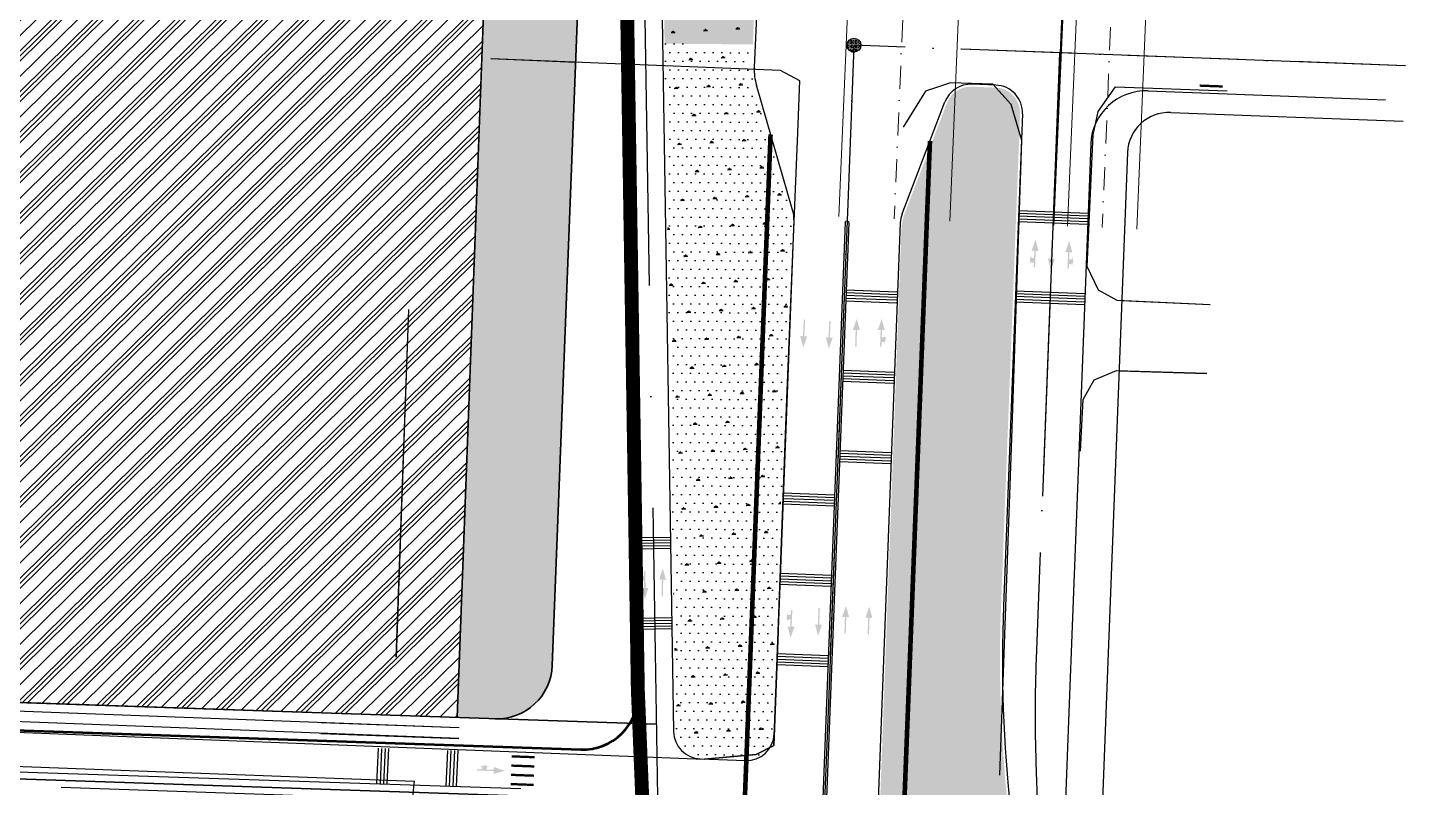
# Model space of a CAD drawing. Extents: x 577299 to 581055, y 2342699 to 2346415.
# Drawn here: x 580648.8 to 580946.8, y 2343692.2 to 2343856.6 of the extents above; entities that cross this region are included whole.
import ezdxf

# ---------------------------------------------------------------- set-up
doc = ezdxf.new("R2010")
doc.units = 0
doc.header["$LTSCALE"] = 10
doc.header["$MEASUREMENT"] = 0
for name, pattern in [('ACAD_ISO10W100', [18, 12, -3, 0, -3]), ('CENTER', [2, 1.25, -0.25, 0.25, -0.25]), ('DASHDOT', [1, 0.5, -0.25, 0, -0.25]), ('DUONGDUT', [0.1875, 0.125, -0.0625]), ('HIDDEN', [0.375, 0.25, -0.125])]:
    doc.linetypes.add(name, pattern=pattern)
for name, color, linetype in [('BoCo', 103, 'Continuous'), ('cayxanh', 74, 'Continuous'), ('dientich', 11, 'Continuous'), ('HTCN', 192, 'Continuous'), ('HTRanhTN', 147, 'Continuous'), ('Long dg', 30, 'Continuous'), ('Lopduong', 7, 'Continuous'), ('Tim dg', 6, 'CENTER'), ('Vhe', 5, 'Continuous')]:
    doc.layers.add(name, color=color, linetype=linetype)
for name, color, linetype, lineweight in [('HTCayXanh', 82, 'Continuous', 20), ('HTTim-duong', 190, 'DASHDOT', 9), ('r-g-t-ke', 7, 'Continuous', 20), ('VACHSON', 7, 'Continuous', 15), ('whe', 142, 'Continuous', 35), ('wlong-duong', 40, 'Continuous', 53)]:
    doc.layers.add(name, color=color, linetype=linetype, lineweight=lineweight)
doc.linetypes.add('BOCAP_XAY', pattern='A,0.75,[147,LTTLL.SHX,S=0.1,R=0,X=0,Y=0],0.75', length=1.5)
pattern_1 = [(3.214698798336389, (577864.8251406096, 2342974.837960683), (3.154539778366761, 6.248910202597416), [0.8749999999999994, -6.124999999999996]), (93.21469879833634, (577865.2619521646, 2342974.862494654), (-3.834445096827701, 5.856366683604962), [0.4374999999999998, -11.686855642]), (93.21469879833634, (577865.3711550531, 2342974.868628146), (-3.834445096827701, 5.856366683604962), [0.3499999999999999, -11.774355642]), (93.21469879833634, (577865.1527492758, 2342974.856361161), (-3.834445096827701, 5.856366683604962), [0.3499999999999999, -11.774355642]), (63.21469879833626, (577865.4803579417, 2342974.874761638), (-3.834445092233739, 5.85636668661285), [0.2799999999999998, -6.719999999999996]), (123.2146987983363, (577865.043546387, 2342974.850227668), (-6.988984870600502, -0.3925435159845643), [0.2799999999999997, -6.71999999999999])]

# ---------------------------------------------------------------- blocks, each defined once
blk = doc.blocks.new('A$C637608E5')
at = {"layer": 'VACHSON'}
blk.add_hatch(color=256, dxfattribs=at).paths.add_polyline_path([(5.999999791150913, 1.199999751988798), (2.399999791174196, 1.19999975245446), (2.39999979105778, 1.799999751616269), (-2.089072950184345e-07, 1.049999751616269), (2.399999791115988, 0.2999997516162694), (2.39999979105778, 0.8999997521750629), (3.999999791092705, 0.8999997526407242), (3.891079665045254, 0.2999997520819306), (3.280029001820367, 0.2999997520819306), (4.334489066503011, -2.48197466135025e-07), (5.49999979196582, 0.2999997520819306), (4.888949129206594, 0.2999997520819306), (4.997869255312253, 0.8999997517094016), (5.999999791150913, 0.8999997521750629)])

msp = doc.modelspace()

# ---------------------------------------------------------------- hatches: boundary and pattern name
at = {"layer": 'cayxanh'}
h = msp.add_hatch(dxfattribs=at)
h.set_pattern_fill('STARS', color=256, scale=9.999999999999998, angle=-0.4177585534135331, style=0)
h.set_pattern_definition([(318.2146699746629, (581381.0807274815, 2344376.620268733), (1.442671834006157, 1.614372318177822), [1.25, -1.25]), (18.21466997466294, (581381.0807274815, 2344376.620268733), (-0.6767515217052895, 2.05657661666253), [1.25, -1.25]), (78.21466997466297, (581382.268092548, 2344377.01099141), (-2.119423355711445, 0.4422042984847079), [1.25, -1.25])])
h.paths.add_polyline_path([(580786.2919846145, 2344083.189405901), (580756.5927850821, 2344094.66706402), (580752.9302830186, 2344005.839730601), (580741.7719361233, 2343707.379357867), (580749.9220298354, 2343707.0998581, 0.4129238410397965), (580762.3243383712, 2343718.628691277), (580770.0823795085, 2343919.067222832), (580776.1779293397, 2343997.184185856)])
at = {"layer": 'HTCayXanh', "extrusion": (-8.808610510276462e-05, -0.0001148996954278032, 0.9999999895194491)}
h = msp.add_hatch(dxfattribs=at)
h.set_pattern_fill('SWAMP', color=256, scale=6.99999999999999, angle=44.58224144541879, style=0)
h.set_pattern_definition([(3.214698798336389, (577864.8251406096, 2342974.837960683), (3.154539778366761, 6.248910202597416), [0.8749999999999994, -6.124999999999996]), (93.21469879833634, (577865.2619521646, 2342974.862494654), (-3.834445096827701, 5.856366683604962), [0.4374999999999998, -11.686855642]), (93.21469879833634, (577865.3711550531, 2342974.868628146), (-3.834445096827701, 5.856366683604962), [0.3499999999999999, -11.774355642]), (93.21469879833634, (577865.1527492758, 2342974.856361161), (-3.834445096827701, 5.856366683604962), [0.3499999999999999, -11.774355642]), (63.21469879833626, (577865.4803579417, 2342974.874761638), (-3.834445092233739, 5.85636668661285), [0.2799999999999998, -6.719999999999996]), (123.2146987983363, (577865.043546387, 2342974.850227669), (-6.988984870600502, -0.3925435159845643), [0.2799999999999997, -6.71999999999999])])
h.paths.add_polyline_path([(580805.7186211231, 2343853.003935916), (580805.9812201064, 2343859.213011268, -0.05516684749759558), (580806.3989389963, 2343861.931073685), (580810.2554633471, 2343961.569108925), (580813.36089863, 2344042.330873702), (580798.6061014323, 2344042.455869977), (580787.4107057338, 2343931.630283868, 0.02925102588444282), (580785.9339115566, 2343896.648671089), (580786.6424940566, 2343853.165540634)])
h.paths.add_polyline_path([(580816.3979865818, 2343889.004176135, 0.07947466847242697), (580817.109219383, 2343892.56676334), (580822.8648232301, 2344042.250360553), (580813.36089863, 2344042.330873702), (580810.2554633471, 2343961.569108925), (580806.3989389963, 2343861.931073685, -0.0232424941338538), (580806.7523656208, 2343863.037493805)])
h.paths.add_polyline_path([(580813.687732541, 2343901.994035152), (580813.6316461458, 2343900.49508408), (580816.1250589164, 2343900.401787817, -0.4142135623756608), (580816.3842318272, 2343900.642265264, -1), (580816.3655363624, 2343900.142614907, -0.4142135623705307), (580816.1250589164, 2343900.401787817), (580813.6316461458, 2343900.49508408), (580813.5755597521, 2343898.996133009), (580808.7789163236, 2343899.175609471), (580808.8910891116, 2343902.173511613)], flags=16)
h.paths.add_polyline_path([(580811.3563334662, 2343901.86649722), (580811.3465989511, 2343901.606334956), (580811.9525970956, 2343901.177399956), (580812.1205369292, 2343901.414664874), (580812.1084714073, 2343900.986291185), (580811.7084731667, 2343900.832502364), (580811.8659367017, 2343901.054966398), (580811.339900108, 2343901.427303357), (580811.328987987, 2343901.135668714), (580811.2990436452, 2343900.335383644), (580811.580466164, 2343900.324853631), (580811.2152105588, 2343900.100715421), (580810.8677260182, 2343900.351522297), (580811.1491485378, 2343900.340992283), (580811.1790928796, 2343901.141277352), (580811.2064383593, 2343901.872105859)], flags=16)
h.paths.add_polyline_path([(580813.792249761, 2343897.136730516), (580813.7305547274, 2343895.487884338), (580816.2239674975, 2343895.394588076, -0.4142135623730627), (580816.4831404083, 2343895.635065522, -1), (580816.4644449437, 2343895.135415165, -0.4142135623731293), (580816.2239674975, 2343895.394588076), (580813.7305547274, 2343895.487884338), (580813.6688596939, 2343893.839038159), (580810.3711673361, 2343893.962428226), (580810.4945574035, 2343897.260120584)], flags=16)
h.paths.add_polyline_path([(580812.7171890412, 2343896.043905889), (580813.0954344538, 2343895.448701465), (580812.9406129126, 2343895.454494437), (580812.9022570534, 2343894.429405254), (580811.1411572979, 2343894.495300491), (580811.1983292322, 2343896.023263447), (580811.7402058872, 2343896.002987998), (580811.7058303498, 2343895.084275915, 0.4142135623730951), (580811.8020213288, 2343894.980606752), (580812.3375653957, 2343894.960568248, 0.4142135623730951), (580812.44123456, 2343895.056759226), (580812.4567940219, 2343895.472597534), (580812.2955210581, 2343895.478631901)], flags=0)
h.paths.add_polyline_path([(580802.6463122873, 2343895.427270344), (580816.8101290287, 2343894.882646086), (580816.6055623977, 2343889.562566696), (580802.4417456556, 2343890.107190954)], flags=9)
h.paths.add_polyline_path([(580793.8969038103, 2343870.823183202), (580807.1840931121, 2343865.887504858), (580805.330200118, 2343860.896696009), (580792.0430108157, 2343865.832374352)], flags=24)
h.paths.add_polyline_path([(580811.7247389143, 2343899.961861529), (580810.8326619403, 2343899.995240457), (580810.8210544284, 2343899.685020979), (580811.7131314036, 2343899.651642051)], flags=24)
h.paths.add_polyline_path([(580813.5706784041, 2343900.527749728), (580811.7527827194, 2343900.595770103), (580811.7415577886, 2343900.295775393), (580813.5594534737, 2343900.227755019)], flags=8)
h.paths.add_polyline_path([(580811.407422195, 2343898.867152934), (580810.6136393286, 2343898.896853983), (580810.5995603434, 2343898.5205825), (580811.3933432093, 2343898.490881451)], flags=24)
h.paths.add_polyline_path([(580809.4619535413, 2343897.121017304), (580809.3520563457, 2343894.183932086), (580810.0182613665, 2343894.159004629), (580810.1281585621, 2343897.096089848)], flags=24)
h.paths.add_polyline_path([(580813.9631079573, 2343895.001295164), (580813.9341297303, 2343894.226830294), (580814.4239370441, 2343894.208503127), (580814.4529152699, 2343894.982967997)], flags=24)
h = msp.add_hatch(dxfattribs=at)
h.set_pattern_fill('SWAMP', color=256, scale=6.99999999999999, angle=44.58224144541879, style=0)
h.set_pattern_definition(pattern_1)
h.paths.add_polyline_path([(580814.1175542194, 2343813.852255307, 0.08045480409830523), (580813.6720179701, 2343817.502283009), (580805.990508741, 2343844.013110806, -0.0206702325017451), (580805.744250783, 2343845.016400959), (580800.5710651693, 2343711.360807557), (580800.0829108334, 2343698.697214526), (580804.1118591907, 2343698.546462983, 0.4137153844419967), (580809.8133054327, 2343703.827617126)])
h.paths.add_polyline_path([(580805.744250783, 2343845.016400959, -0.060479858209795), (580805.5078402204, 2343848.020083774), (580805.7186211231, 2343853.003935916), (580786.6424940566, 2343853.165540634), (580789.068052751, 2343704.317826821, 0.3985730434970253), (580794.3616725323, 2343698.911286642), (580800.0829108334, 2343698.697214526), (580800.5710651693, 2343711.360807557)])
h = msp.add_hatch(dxfattribs=at)
h.set_pattern_fill('SWAMP', color=256, scale=6.99999999999999, angle=44.58224144541879, style=0)
h.set_pattern_definition(pattern_1)
edge = h.paths.add_edge_path()
edge.add_line((580862.7501752004, 2343623.94905544), (580840.4524181022, 2343629.629088209))
edge.add_line((580840.4524181017, 2343629.629088209), (580838.6053940143, 2343579.485829979))
edge.add_line((580838.6053940139, 2343579.485829979), (580828.9389963585, 2343577.580372285))
edge.add_line((580828.9389963592, 2343577.580372285), (580831.9950715248, 2343655.943098996))
edge.add_line((580831.9950715248, 2343655.943098996), (580836.3399024209, 2343772.061972369))
edge.add_line((580836.339902421, 2343772.06197237), (580837.848436581, 2343812.851706673))
edge.add_arc((580849.4198176695, 2343812.423760182), 11.57929179625674, 158.5624341704153, 177.8819850595276, ccw=False)
edge.add_line((580838.6416231361, 2343816.655842542), (580847.7028027154, 2343840.340323606))
edge.add_arc((580852.8269625916, 2343838.379928834), 5.486361462081247, 87.69826997652638, 159.0642105185757, ccw=False)
edge.add_line((580853.0473056363, 2343843.861863806), (580858.2242121509, 2343843.666009177))
edge.add_arc((580858.0161967119, 2343838.167663372), 5.502279255799278, -2.192786047492973, 87.83339829741368, ccw=False)
edge.add_line((580863.5144468781, 2343837.957135194), (580862.4799512677, 2343811.229665454))
edge.add_line((580862.4799512685, 2343811.229665454), (580860.0499210748, 2343748.446838891))
edge.add_line((580860.0499210742, 2343748.446838891), (580859.3939639381, 2343731.499377414))
edge.add_arc((581159.6691265854, 2343719.877127323), 300.4999999999995, 177.7834542172988, 181.6958762051745)
edge.add_line((580859.3007477722, 2343710.984039605), (580859.6472037655, 2343702.933224957))
edge.add_line((580859.6472037653, 2343702.933224957), (580860.3033308762, 2343693.79321735))
edge.add_line((580860.3033308764, 2343693.79321735), (580862.2434734607, 2343674.972772411))
edge.add_line((580862.2434734604, 2343674.972772412), (580862.8543872051, 2343667.02637509))
edge.add_line((580862.8543872051, 2343667.02637509), (580863.2416633491, 2343659.387224039))
edge.add_line((580863.2416633486, 2343659.387224039), (580863.4561759331, 2343647.572714289))
edge.add_line((580863.456175934, 2343647.572714288), (580863.2781868593, 2343637.709303295))
edge.add_line((580863.2781868589, 2343637.709303295), (580862.9126560581, 2343628.164098507))
edge.add_line((580862.9126560586, 2343628.164098507), (580862.7501751999, 2343623.949055439))
at = {"layer": 'HTCN'}
h = msp.add_hatch(dxfattribs=at)
h.set_pattern_fill('PLASTI', color=256, scale=24.99999999999999, angle=44.58224144658647, style=0)
h.set_pattern_definition([(44.58224144658647, (-17089.49387132749, 4285.578996322351), (-4.387077063733642, 4.451522754840438), []), (44.58224144658647, (-17090.0422559604, 4286.135436666897), (-4.387077063733642, 4.451522754840438), []), (44.58224144658647, (-17090.59064059355, 4286.691877011443), (-4.387077063733642, 4.451522754840438), []), (44.58224144658647, (-17092.2357944923, 4288.361198044266), (-4.387077063733642, 4.451522754840438), [])])
h.paths.add_polyline_path([(580752.9302955312, 2344005.840069109), (580752.3807150752, 2343990.971856678), (580741.7719361235, 2343707.379357867), (580622.3176616819, 2343711.490079745), (580632.5856830087, 2344010.053757203)])
at = {"layer": 'Long dg', "linetype": 'Continuous', "extrusion": (-8.808610510276462e-05, -0.0001148996954278032, 0.9999999895194491)}
h = msp.add_hatch(dxfattribs=at)
h.set_pattern_fill('DOTS', color=96, scale=4.999999999999994, angle=-0.1723249083789161, style=0)
h.set_pattern_definition([(359.8276750916211, (580785.1078409962, 2343686.499950546), (0.1571891784473531, 0.3120286440041141), [0, -0.3124999999999989])])
h.paths.add_polyline_path([(580829.0612978835, 2343852.762798903), (580827.5623468123, 2343852.818885296), (580827.5043322411, 2343851.320007613, 0.007553809599411593), (580827.5496399149, 2343851.318939119, 0.4057658237511372)])
h.paths.add_polyline_path([(580829.0612978835, 2343852.762798903, 0.4138368399998346), (580827.6203613835, 2343854.31776298), (580827.5623468123, 2343852.818885296)])
h.paths.add_polyline_path([(580827.5623468123, 2343852.818885296), (580827.6203613835, 2343854.31776298, 0.007553809599384355), (580827.5750537086, 2343854.318831474, 0.4142135623730951), (580826.0624006349, 2343852.831592194)])
h.paths.add_polyline_path([(580827.5043322411, 2343851.320007613), (580827.5623468123, 2343852.818885296), (580826.0624006349, 2343852.831592194, 0.4053913277466716)])
at = {"layer": 'Tim dg', "linetype": 'Continuous', "extrusion": (-8.808610510276462e-05, -0.0001148996954278032, 0.9999999895194491)}
h = msp.add_hatch(dxfattribs=at)
h.set_pattern_fill('DOTS', color=96, scale=29.99999999999996, angle=-0.1723249083789161, style=0)
h.set_pattern_definition([(359.8276750916211, (580822.0549786298, 2343710.529265372), (0.9431350706841188, 1.872171864024685), [0, -1.874999999999995])])
h.paths.add_polyline_path([(580805.7186211236, 2343853.003935916), (580805.9812201064, 2343859.213011269, -0.05516684749759558), (580806.398938996, 2343861.931073685), (580810.2554633471, 2343961.569108925), (580813.3608986298, 2344042.330873702), (580798.6061014323, 2344042.455869978), (580787.4107057336, 2343931.630283868, 0.02925102588444282), (580785.9339115564, 2343896.648671089), (580786.6424940568, 2343853.165540635)])
h.paths.add_polyline_path([(580816.397986582, 2343889.004176135, 0.07947466847242697), (580817.1092193827, 2343892.56676334), (580822.8648232298, 2344042.250360554), (580813.3608986298, 2344042.330873702), (580810.2554633471, 2343961.569108925), (580806.398938996, 2343861.931073685, -0.0232424941338538), (580806.7523656213, 2343863.037493805)])
h.paths.add_polyline_path([(580813.6877325408, 2343901.994035152), (580813.6316461461, 2343900.495084081), (580816.1250589164, 2343900.401787818, -0.4142135623756608), (580816.3842318268, 2343900.642265264, -1), (580816.3655363624, 2343900.142614908, -0.4142135623705307), (580816.1250589164, 2343900.401787818), (580813.6316461461, 2343900.495084081), (580813.5755597518, 2343898.996133009), (580808.7789163233, 2343899.175609472), (580808.8910891116, 2343902.173511614)], flags=16)
h.paths.add_polyline_path([(580811.3563334662, 2343901.86649722), (580811.3465989507, 2343901.606334956), (580811.9525970954, 2343901.177399957), (580812.1205369288, 2343901.414664874), (580812.1084714069, 2343900.986291185), (580811.7084731665, 2343900.832502365), (580811.8659367017, 2343901.054966399), (580811.3399001083, 2343901.427303357), (580811.3289879868, 2343901.135668714), (580811.2990436452, 2343900.335383644), (580811.5804661643, 2343900.324853631), (580811.2152105584, 2343900.100715422), (580810.867726018, 2343900.351522297), (580811.1491485378, 2343900.340992284), (580811.1790928799, 2343901.141277353), (580811.2064383593, 2343901.87210586)], flags=16)
h.paths.add_polyline_path([(580813.792249761, 2343897.136730516), (580813.7305547274, 2343895.487884338), (580816.2239674972, 2343895.394588076, -0.4142135623730627), (580816.4831404085, 2343895.635065522, -1), (580816.4644449435, 2343895.135415165, -0.4142135623731293), (580816.2239674972, 2343895.394588076), (580813.7305547274, 2343895.487884338), (580813.6688596942, 2343893.839038159), (580810.3711673364, 2343893.962428227), (580810.4945574035, 2343897.260120585)], flags=16)
h.paths.add_polyline_path([(580812.7171890414, 2343896.04390589), (580813.0954344538, 2343895.448701465), (580812.9406129126, 2343895.454494438), (580812.9022570532, 2343894.429405254), (580811.1411572972, 2343894.495300491), (580811.1983292324, 2343896.023263448), (580811.7402058868, 2343896.002987998), (580811.7058303498, 2343895.084275916, 0.4142135623730951), (580811.8020213284, 2343894.980606752), (580812.337565396, 2343894.960568248, 0.4142135623730951), (580812.44123456, 2343895.056759227), (580812.4567940217, 2343895.472597535), (580812.2955210581, 2343895.478631901)], flags=0)
h.paths.add_polyline_path([(580802.6463122873, 2343895.427270345), (580816.8101290287, 2343894.882646087), (580816.6055623973, 2343889.562566697), (580802.4417456556, 2343890.107190955)], flags=9)
h.paths.add_polyline_path([(580793.8969038099, 2343870.823183203), (580807.1840931121, 2343865.887504859), (580805.3302001175, 2343860.896696009), (580792.043010816, 2343865.832374352)], flags=24)
h.paths.add_polyline_path([(580811.7247389143, 2343899.961861529), (580810.8326619403, 2343899.995240458), (580810.8210544286, 2343899.685020979), (580811.7131314031, 2343899.651642051)], flags=24)
h.paths.add_polyline_path([(580813.5706784041, 2343900.527749728), (580811.7527827192, 2343900.595770103), (580811.7415577881, 2343900.295775394), (580813.5594534734, 2343900.227755019)], flags=8)
h.paths.add_polyline_path([(580811.407422195, 2343898.867152935), (580810.6136393286, 2343898.896853983), (580810.5995603437, 2343898.5205825), (580811.3933432093, 2343898.490881451)], flags=24)
h.paths.add_polyline_path([(580809.4619535413, 2343897.121017305), (580809.3520563452, 2343894.183932086), (580810.018261366, 2343894.159004629), (580810.1281585619, 2343897.096089848)], flags=24)
h.paths.add_polyline_path([(580813.963107957, 2343895.001295165), (580813.9341297306, 2343894.226830295), (580814.4239370439, 2343894.208503128), (580814.4529152694, 2343894.982967998)], flags=24)
h = msp.add_hatch(dxfattribs=at)
h.set_pattern_fill('DOTS', color=96, scale=29.99999999999996, angle=-0.1723249083789161, style=0)
h.set_pattern_definition([(359.8276750916211, (580822.05497863, 2343710.529265373), (0.9431350706841188, 1.872171864024685), [0, -1.874999999999995])])
h.paths.add_polyline_path([(580814.1175542199, 2343813.852255307, 0.08045480409830523), (580813.6720179701, 2343817.502283009), (580805.9905087408, 2343844.013110806, -0.0206702325017451), (580805.7442507832, 2343845.01640096), (580800.5710651693, 2343711.360807558), (580800.0829108334, 2343698.697214526), (580804.1118591907, 2343698.546462983, 0.4137153844419967), (580809.8133054329, 2343703.827617127)])
h.paths.add_polyline_path([(580805.7442507832, 2343845.01640096, -0.060479858209795), (580805.5078402204, 2343848.020083775), (580805.7186211236, 2343853.003935916), (580786.6424940568, 2343853.165540634), (580789.0680527512, 2343704.317826822, 0.3985730434970253), (580794.3616725323, 2343698.911286643), (580800.0829108334, 2343698.697214526), (580800.5710651693, 2343711.360807558)])
h = msp.add_hatch(dxfattribs=at)
h.set_pattern_fill('DOTS', color=96, scale=29.99999999999996, angle=-0.1723249083789161, style=0)
h.set_pattern_definition([(359.8276750916211, (580965.8097641543, 2346648.409900509), (0.9431350706841188, 1.872171864024684), [0, -1.874999999999995])])
edge = h.paths.add_edge_path()
edge.add_line((580862.7501752002, 2343623.94905544), (580840.452418102, 2343629.629088209))
edge.add_line((580840.4524181017, 2343629.62908821), (580838.6053940143, 2343579.48582998))
edge.add_line((580838.6053940139, 2343579.485829979), (580828.9389963585, 2343577.580372286))
edge.add_line((580828.9389963592, 2343577.580372286), (580831.9950715248, 2343655.943098996))
edge.add_line((580831.9950715245, 2343655.943098996), (580836.3399024206, 2343772.061972369))
edge.add_line((580836.339902421, 2343772.06197237), (580837.848436581, 2343812.851706673))
edge.add_arc((580849.41981767, 2343812.423760183), 11.57929179625674, 158.5624341704153, 177.8819850595276, ccw=False)
edge.add_line((580838.6416231366, 2343816.655842543), (580847.7028027158, 2343840.340323607))
edge.add_arc((580852.8269625916, 2343838.379928835), 5.486361462081247, 87.69826997652638, 159.0642105185757, ccw=False)
edge.add_line((580853.0473056361, 2343843.861863807), (580858.2242121507, 2343843.666009177))
edge.add_arc((580858.0161967117, 2343838.167663373), 5.502279255799278, -2.192786047492973, 87.83339829741368, ccw=False)
edge.add_line((580863.5144468783, 2343837.957135194), (580862.479951268, 2343811.229665454))
edge.add_line((580862.4799512685, 2343811.229665455), (580860.0499210748, 2343748.446838891))
edge.add_line((580860.0499210744, 2343748.446838891), (580859.3939639383, 2343731.499377414))
edge.add_arc((581159.6691265856, 2343719.877127324), 300.4999999999995, 177.7834542172988, 181.6958762051745)
edge.add_line((580859.3007477722, 2343710.984039606), (580859.6472037655, 2343702.933224957))
edge.add_line((580859.6472037653, 2343702.933224957), (580860.3033308762, 2343693.793217351))
edge.add_line((580860.3033308764, 2343693.793217351), (580862.2434734607, 2343674.972772412))
edge.add_line((580862.2434734604, 2343674.972772413), (580862.8543872051, 2343667.026375091))
edge.add_line((580862.8543872053, 2343667.02637509), (580863.2416633493, 2343659.38722404))
edge.add_line((580863.2416633486, 2343659.387224039), (580863.4561759331, 2343647.572714289))
edge.add_line((580863.456175934, 2343647.572714289), (580863.2781868593, 2343637.709303296))
edge.add_line((580863.2781868591, 2343637.709303296), (580862.9126560583, 2343628.164098508))
edge.add_line((580862.9126560586, 2343628.164098508), (580862.7501751999, 2343623.94905544))
at = {"layer": 'VACHSON', "extrusion": (-8.808610510273748e-05, -0.0001148996954270931, 0.9999999895194491)}
for points in [[(580870.5819180012, 2343810.233005292), (580870.4347071629, 2343806.636016419), (580871.0342053096, 2343806.611481278), (580870.1866920695, 2343804.24415762), (580869.5354599454, 2343806.672819127), (580870.1349580914, 2343806.648283988), (580870.2821689283, 2343810.245272861)], [(580817.0226452646, 2343793.469383603), (580816.8754344268, 2343789.872394729), (580817.474932573, 2343789.84785959), (580816.6274193332, 2343787.480535931), (580815.9761872091, 2343789.909197439), (580816.575685354, 2343789.884662299), (580816.7228961918, 2343793.481651173)], [(580822.5460570806, 2343793.179283735), (580822.398846243, 2343789.582294862), (580822.9983443886, 2343789.557759722), (580822.1508311497, 2343787.190436064), (580821.4995990249, 2343789.619097571), (580822.0990971702, 2343789.594562432), (580822.2463080077, 2343793.191551306)], [(580828.1359317491, 2343787.637486347), (580828.2579339514, 2343791.235418454), (580828.8575893035, 2343791.215084754), (580828.1893549173, 2343793.639123285), (580827.3584509257, 2343791.265919005), (580827.9581062763, 2343791.245585304), (580827.8361040738, 2343787.647653197)], [(580820.2208494437, 2343731.061862463), (580820.0736386061, 2343727.46487359), (580820.6731367519, 2343727.440338449), (580819.8256235123, 2343725.073014792), (580819.174391388, 2343727.501676299), (580819.7738895337, 2343727.47714116), (580819.9211003708, 2343731.074130032)], [(580825.8113821924, 2343725.537652763), (580825.9333843947, 2343729.135584869), (580826.5330397461, 2343729.11525117), (580825.8648053613, 2343731.5392897), (580825.0339013683, 2343729.166085421), (580825.6335567203, 2343729.14575172), (580825.5115545164, 2343725.547819612)], [(580830.8445402179, 2343725.349326611), (580830.9665424214, 2343728.947258718), (580831.5661977723, 2343728.926925018), (580830.897963386, 2343731.350963549), (580830.0670593944, 2343728.97775927), (580830.6667147456, 2343728.957425568), (580830.5447125428, 2343725.359493461)]]:
    msp.add_hatch(color=256, dxfattribs=at).paths.add_polyline_path(points)
at = {"layer": 'VACHSON', "extrusion": (-8.808610510277632e-05, -0.0001148996954285136, 0.9999999895194491)}
msp.add_hatch(color=256, dxfattribs=at).paths.add_polyline_path([(580785.9713718146, 2343733.645144217), (580786.0405788766, 2343737.244478929), (580785.4406897577, 2343737.25601344), (580786.2366891957, 2343739.641151777), (580786.940412554, 2343737.227177164), (580786.3405234357, 2343737.238711673), (580786.2713163742, 2343733.639376962)])

# ---------------------------------------------------------------- linework, layer by layer
at = {"layer": 'BoCo', "elevation": 2.102723042599661e-10}
msp.add_lwpolyline([(580759.4525071117, 2344164.024426239), (580759.4524460924, 2344166.478733724), (580789.3396597223, 2344166.479476785, -0.4489380112175463), (580795.2987463293, 2344159.778716733), (580776.1779293402, 2343997.184185856), (580770.0823795085, 2343919.067222831), (580762.3243383712, 2343718.628691277, -0.4129238410397966), (580749.9220298349, 2343707.0998581), (580741.7719361235, 2343707.379357867), (580752.9302830189, 2344005.839730601)], format="xyb", close=True, dxfattribs=at)
at = {"layer": 'dientich'}
msp.add_lwpolyline([(580752.9302955312, 2344005.840069109), (580752.3807150752, 2343990.971856678), (580741.7719361235, 2343707.379357867), (580622.3176616819, 2343711.490079745), (580632.5856830087, 2344010.053757203)], close=True, dxfattribs=at)
at = {"layer": 'HTRanhTN', "linetype": 'BOCAP_XAY', "ltscale": 0.5}
for points in [[(580463.8862995373, 2343715.655867556), (580742.1772009337, 2343705.233755673)], [(580464.22215906, 2343713.50630074), (580742.0911005363, 2343702.88612629)]]:
    msp.add_lwpolyline(points, dxfattribs=at)
at = {"layer": 'HTRanhTN', "linetype": 'BOCAP_XAY', "ltscale": 0.5, "extrusion": (-8.808610510276466e-05, -0.0001148996954278032, 0.999999989519449)}
for points, elevation in [([(580712.3109784533, 2343703.958196881), (580742.0898069335, 2343702.866045153)], 1.012935231941015), ([(580712.3970788016, 2343706.305826266), (580742.1759072812, 2343705.213674536)], 1.012935231941071)]:
    msp.add_lwpolyline(points, dxfattribs=dict(at, elevation=elevation))
at = {"layer": 'HTTim-duong', "extrusion": (8.808610510276466e-05, 0.0001148996954278032, -0.999999989519449)}
for p, q in [((580853.4840425388, 2344221.734935666), (580836.2793593479, 2343815.278604944)), ((580896.7423218726, 2344179.635260078), (580881.2390999882, 2343813.375526518))]:
    msp.add_line(p, q, dxfattribs=at)
at = {"layer": 'Long dg', "ltscale": 0.2, "extrusion": (-8.808610510276466e-05, -0.0001148996954278032, 0.999999989519449)}
for p, q in [((580785.4350752556, 2343896.660366813, 13.12214492105616), (580788.5692183846, 2343704.329523816, 13.1003222400068)), ((580864.0151703884, 2343837.957639824, 13.12232181012513), (580859.8946885413, 2343731.499882746, 13.10972688893197)), ((580878.7740190683, 2343831.425034307, 7.577871207127989), (580874.0176589722, 2343708.538574304, 7.563332620913776)), ((580874.0176104172, 2343708.537317276, 7.563332472204703), (580847.3082310371, 2343015.648231054, 7.481367001174003)), ((580615.7066945964, 2343696.620073054, 7.539209581740091), (580755.5369392855, 2343692.026120044, 7.550998839692369))]:
    msp.add_line(p, q, dxfattribs=at)
at = {"layer": 'Long dg', "linetype": 'Continuous', "extrusion": (-8.808610510276466e-05, -0.0001148996954278032, 0.999999989519449)}
for p, q in [((580806.4818711593, 2343859.211726446, 13.11969601393426), (580806.008491388, 2343848.018799026, 13.11836825178863)), ((580814.359314505, 2343816.950485631, 13.11553410349513), (580806.4718532048, 2343844.172105003, 13.11796708355036)), ((580858.24400519, 2343844.185502309, 13.1225290301658), (580853.067018365, 2343844.379210115, 13.12209526652364)), ((580837.9761469322, 2343816.332680694, 13.11754343270043), (580847.2366516045, 2343840.537529922, 13.12114028433019)), ((580878.1938736266, 2343816.436257568, 7.576097898474943), (580863.2046084043, 2343817.015766041, 13.11984419593194)), ((580814.5919210501, 2343815.050063136, 13.11533623493174), (580810.3140224435, 2343703.827915393, 13.10218002046704)), ((580837.5844207611, 2343814.418544171, 13.11728899336166), (580830.9171213768, 2343640.496750323, 13.09671813557032)), ((580878.1010503562, 2343814.03805329, 7.575814169090515), (580863.1117851338, 2343814.617561763, 13.11956046654748)), ((580878.1242561738, 2343814.637604359, 7.575885101436606), (580863.1349909506, 2343815.217112833, 13.11963139889358)), ((580878.147461992, 2343815.23715543, 7.575956033782782), (580863.1581967687, 2343815.816663901, 13.11970233123962)), ((580878.1706678097, 2343815.836706499, 7.576026966128884), (580863.1814025864, 2343816.416214971, 13.11977326358579)), ((580836.8414830936, 2343798.828721664, 24.01543239923685), (580825.8629941463, 2343799.239504824, 24.01451254575598)), ((580836.8639176451, 2343799.428302089, 24.01550326701808), (580825.8854286978, 2343799.839085249, 24.01458341353722)), ((580877.5209049149, 2343799.049276551, 7.574040860437495), (580862.5316396921, 2343799.628785024, 13.11778715789444)), ((580836.7741794386, 2343797.029980389, 24.01521979589326), (580825.7956904916, 2343797.44076355, 24.01429994241235)), ((580836.7966139903, 2343797.629560814, 24.01529066367445), (580825.8181250435, 2343798.040343976, 24.0143708101936)), ((580836.8190485423, 2343798.229141239, 24.01536153145568), (580825.8405595953, 2343798.6399244, 24.01444167797482)), ((580877.4280816442, 2343796.651072273, 7.573757131053013), (580862.4388164221, 2343797.230580746, 13.11750342851)), ((580877.4512874624, 2343797.250623343, 7.573828063399151), (580862.4620222398, 2343797.830131816, 13.11757436085611)), ((580877.4744932796, 2343797.850174412, 7.573898995745213), (580862.485228057, 2343798.429682884, 13.11764529320216)), ((580877.4976990977, 2343798.449725482, 7.573969928091379), (580862.5084338752, 2343799.029233954, 13.11771622554833)), ((580836.1684465457, 2343780.841308918, 24.01330636580045), (580825.1899575992, 2343781.252092079, 24.01238651231966)), ((580836.1908810968, 2343781.440889344, 24.0133772335816), (580825.2123921504, 2343781.851672504, 24.01245738010083)), ((580836.2133156487, 2343782.040469768, 24.01344810136283), (580825.2348267019, 2343782.451252928, 24.01252824788201)), ((580836.123577442, 2343779.642148068, 24.01316463023796), (580825.1450884952, 2343780.05293123, 24.01224477675717)), ((580836.1460119935, 2343780.241728494, 24.0132354980192), (580825.167523047, 2343780.652511654, 24.0123156445384)), ((580835.5178445494, 2343763.453476598, 24.01125120014525), (580824.5393556016, 2343763.864259758, 24.01033134666439)), ((580835.5402791006, 2343764.053057022, 24.01132206792649), (580824.5617901538, 2343764.463840183, 24.0104022144456)), ((580835.5627136522, 2343764.652637447, 24.01139293570765), (580824.5842247051, 2343765.063420608, 24.01047308222686)), ((580835.4729754454, 2343762.254315748, 24.01110946458281), (580824.4944864984, 2343762.665098908, 24.01018961110192)), ((580835.4954099976, 2343762.853896173, 24.01118033236405), (580824.5169210501, 2343763.264679333, 24.01026047888318)), ((580812.2392380494, 2343754.791557235, 13.10820531219994), (580823.3294863072, 2343754.362762552, 24.00913305484284)), ((580812.2623495911, 2343755.391111946, 13.10827623666009), (580823.3525978485, 2343754.962317263, 24.00920397930295)), ((580812.2854611324, 2343755.990666657, 13.10834716112015), (580823.3757093893, 2343755.561871974, 24.00927490376304)), ((580812.1930149675, 2343753.592447813, 13.10806346327985), (580823.2832632253, 2343753.163653129, 24.00899120592267)), ((580812.2161265083, 2343754.192002524, 13.10813438773986), (580823.3063747659, 2343753.763207841, 24.00906213038273)), ((580780.3849184276, 2343746.292004954, 7.559422735131131), (580787.8834343618, 2343746.413568404, 13.1050972759185)), ((580780.3946944792, 2343745.692084606, 7.559354665599427), (580787.8932104134, 2343745.813648055, 13.10502920638681)), ((580780.4044705308, 2343745.092164258, 7.559286596067727), (580787.902986465, 2343745.213727707, 13.10496113685511)), ((580780.4142465822, 2343744.492243909, 7.559218526536037), (580787.912762516, 2343744.613807359, 13.10489306732337)), ((580780.4240226333, 2343743.892323562, 7.559150457004373), (580787.9225385678, 2343744.013887011, 13.10482499779168)), ((580811.5655245122, 2343736.804170203, 13.1060792220847), (580822.6557727698, 2343736.37537552, 24.00700696472757)), ((580811.588636053, 2343737.403724914, 13.10615014654479), (580822.6788843111, 2343736.974930231, 24.00707788918768)), ((580811.6117475946, 2343738.003279625, 13.10622107100487), (580822.7019958519, 2343737.574484942, 24.00714881364775)), ((580811.6348591358, 2343738.602834336, 13.10629199546496), (580822.7251073935, 2343738.174039654, 24.00721973810787)), ((580811.5424129709, 2343736.204615491, 13.1060082976246), (580822.6326612285, 2343735.775820808, 24.00693604026749)), ((580780.6684239225, 2343728.894314857, 7.557448718711926), (580788.166939857, 2343729.015878305, 13.10312325949927)), ((580780.6781999737, 2343728.294394507, 7.557380649180141), (580788.1767159086, 2343728.415957958, 13.10305518996757)), ((580780.687976026, 2343727.694474159, 7.557312579648444), (580788.1864919602, 2343727.816037609, 13.10298712043592)), ((580780.6977520771, 2343727.094553811, 7.55724451011678), (580788.1962680114, 2343727.21611726, 13.10291905090414)), ((580780.707528129, 2343726.494633463, 7.557176440585094), (580788.206044063, 2343726.616196913, 13.10285098137247)), ((580810.8918109743, 2343718.81678317, 13.10395313196942), (580821.9820592317, 2343718.387988488, 24.00488087461222)), ((580810.9149225154, 2343719.416337881, 13.10402405642948), (580822.0051707735, 2343718.987543199, 24.00495179907239)), ((580810.9380340565, 2343720.015892593, 13.10409498088959), (580822.0282823141, 2343719.58709791, 24.00502272353244)), ((580810.9611455982, 2343720.615447304, 13.10416590534971), (580822.0513938554, 2343720.186652621, 24.00509364799256)), ((580810.9842571393, 2343721.215002016, 13.1042368298098), (580822.0745053962, 2343720.786207332, 24.00516457245258)), ((580794.3440763652, 2343698.431480021, 13.10015324131655), (580804.0942629895, 2343698.066656365, 13.10097017916184))]:
    msp.add_line(p, q, dxfattribs=at)
at = {"layer": 'Long dg', "ltscale": 0.2, "extrusion": (-8.808610510276469e-05, -0.0001148996954278031, 0.999999989519449)}
msp.add_line((580891.2137315285, 2343842.952526332, 7.580291478295231), (580942.5086625703, 2343841.032563642, 13.12958930401372), dxfattribs=at)
at = {"layer": 'Long dg', "linetype": 'Continuous', "extrusion": (-8.808610510276466e-05, -0.0001148996954278032, 0.999999989519449), "const_width": 0.4999999999999998, "elevation": 1.012935231940617}
msp.add_lwpolyline([(580902.3281583992, 2343844.094518793), (580907.3246619728, 2343843.907564146)], dxfattribs=at)
at = {"layer": 'Long dg', "color": 7, "linetype": 'Continuous', "ltscale": 2, "extrusion": (-8.808610510276466e-05, -0.0001148996954278032, 0.999999989519449)}
for points, elevation in [([(580724.6818219927, 2343700.728562337), (580724.3405901465, 2343693.067358662)], 1.012935231941185), ([(580725.4316615427, 2343700.703927733), (580725.0903902771, 2343693.041839077)], 1.012935231940844), ([(580726.181665572, 2343700.679287723), (580725.8403548816, 2343693.016313892)], 1.01293523194073), ([(580726.9318345732, 2343700.654642294), (580726.5904844478, 2343692.990783092)], 1.012935231941185), ([(580739.669387268, 2343700.239382248), (580739.3276918207, 2343692.567770025)], 1.012935231940901), ([(580740.4197699472, 2343700.23127969), (580740.0771433769, 2343692.538762247)], 1.01293523194073), ([(580741.1707801541, 2343700.237266159), (580740.8265949314, 2343692.509754468)], 1.012935231941015), ([(580741.9224197508, 2343700.257383415), (580741.5760464877, 2343692.480746693)], 1.012935231941015)]:
    msp.add_lwpolyline(points, dxfattribs=dict(at, elevation=elevation))
at = {"layer": 'Long dg', "linetype": 'Continuous', "extrusion": (-8.808610510276466e-05, -0.0001148996954278032, 0.999999989519449)}
msp.add_circle((580827.5623468123, 2343852.818885296, -307.3499944830569), 1.5, dxfattribs=at)
for centre, radius, start, end in [((580817.9966759561, 2343847.49189634, -307.3499944830569), 12, 177.578246123021, 196.1589391373762), ((580808.5952562231, 2343815.26082562, -307.3499944830569), 5.999999999999998, 357.7973376364906, 16.15893913737625), ((580843.5789189297, 2343814.168859707, -307.3499944830569), 5.999999999999998, 159.0637077426647, 177.8046382619735), ((580794.567322646, 2343704.407440573, -307.3499944830568), 5.999999999999998, 180.9335849088961, 267.8571580290122), ((580804.3175093046, 2343704.042616916, -307.3499944830569), 5.999999999999998, 267.8571580290122, 357.7596873102625)]:
    msp.add_arc(centre, radius, start, end, dxfattribs=at)
at = {"layer": 'Long dg', "linetype": 'Continuous', "extrusion": (0.003374706893588755, 0.09242125093931168, 0.9957142781582452)}
msp.add_arc((-494939.1393529318, -2353342.366204272, 218594.3042407186), 5.999999999999998, 269.9481279195502, 341.2297914503761, dxfattribs=at)
at = {"layer": 'Long dg', "linetype": 'Continuous', "ltscale": 0.2, "extrusion": (-8.808610510276466e-05, -0.0001148996954278032, 0.999999989519449)}
msp.add_arc((580858.0185620394, 2343838.169855246, -307.3499944830573), 5.999999999999998, 357.7834542056799, 87.85715802901224, dxfattribs=at)
at = {"layer": 'Long dg', "ltscale": 0.2, "extrusion": (-8.808610510276466e-05, -0.0001148996954278032, 0.999999989519449)}
for centre, radius, start, end in [((580890.7634544777, 2343830.940437854, -312.8949944830568), 12, 87.85715802901224, 177.78345420568), ((581159.6691265866, 2343719.877127324, -312.8949944830568), 299.9999999999999, 177.78345420568, 186.3232290155495)]:
    msp.add_arc(centre, radius, start, end, dxfattribs=at)
at = {"layer": 'Lopduong'}
for points in [[(580464.3125558016, 2343711.318895564), (580795.1787509157, 2343698.392934305), (580806.4354649307, 2343699.40988641), (580810.2036558928, 2343701.342463156), (580811.183603259, 2343726.018974095), (580813.0766234584, 2343776.349509553), (580815.4397926957, 2343833.967810779), (580815.84913916, 2343845.123122674), (580811.7081007212, 2343847.327374395), (580749.0921937521, 2343849.899987731)], [(580815.4397926957, 2343833.967810779), (580815.84913916, 2343845.123122674), (580811.7081007212, 2343847.327374395)], [(580859.090791398, 2343694.873845445), (580861.7248033802, 2343767.830579616), (580863.8673120374, 2343832.216669617), (580861.5409842387, 2343839.997838165), (580857.6278131024, 2343844.377486286), (580848.4580474019, 2343844.717353894), (580843.055381119, 2343842.862696502), (580838.2283813776, 2343835.062683778)], [(580884.4906337275, 2343797.623381374), (580880.4557382956, 2343799.846859697), (580877.966684317, 2343804.923142815), (580879.3037742521, 2343833.45815232), (580880.3426264955, 2343838.508712093), (580884.137651223, 2343843.847183721)], [(580904.5821280093, 2343796.657864654), (580884.4906337275, 2343797.623381374), (580880.4557382956, 2343799.846859697), (580877.966684317, 2343804.923142815), (580879.3037742521, 2343833.45815232), (580880.3426264955, 2343838.508712093), (580884.137651223, 2343843.847183721), (580908.3015369372, 2343842.972422279)], [(580731.2279294259, 2343795.616796704), (580728.5369899536, 2343720.481482952)], [(580876.585495566, 2343764.991151898), (580877.1321737838, 2343776.191463675), (580879.5271058271, 2343780.425114288), (580884.3179695781, 2343782.446236878), (580903.8460672793, 2343781.839837539)], [(580811.183603259, 2343726.018974095), (580810.2036558928, 2343701.342463156), (580806.4354649307, 2343699.40988641), (580795.1787509157, 2343698.392934305)], [(580526.6109477784, 2343701.312525771), (580732.4799846401, 2343693.578955441), (580731.3675742361, 2343683.651802369), (580711.0605752855, 2343684.548888558), (580528.3069671376, 2343691.303560779)]]:
    msp.add_lwpolyline(points, dxfattribs=at)
at = {"layer": 'Lopduong', "extrusion": (-8.808610510276466e-05, -0.0001148996954278032, 0.999999989519449)}
for points, elevation in [([(580767.3745920948, 2343849.128710185), (580749.0908970643, 2343849.879906741)], 1.012935231940958), ([(580904.5808324384, 2343796.637786925), (580885.4683135878, 2343797.556257606)], 1.012935231940673), ([(580731.226633876, 2343795.596715337), (580728.5356959808, 2343720.461401529)], 1.01293523194073), ([(580884.8820185874, 2343782.408603293), (580903.8447720195, 2343781.819759795)], 1.012935231940958), ([(580884.8820185874, 2343782.408603293), (580903.8447720195, 2343781.819759795)], 1.012935231940958)]:
    msp.add_lwpolyline(points, dxfattribs=dict(at, elevation=elevation))
at = {"layer": 'r-g-t-ke', "extrusion": (8.808610510276466e-05, 0.0001148996954278032, -0.999999989519449)}
for p, q in [((580841.948501383, 2344232.961515822), (580824.2900951765, 2343815.786092525)), ((580865.0195836956, 2344210.508355508), (580848.2686235183, 2343814.771117364)), ((580889.5326086518, 2344186.651872675), (580873.7458098815, 2343813.692706255)), ((580903.9520350965, 2344172.618647479), (580888.732390095, 2343813.058346779))]:
    msp.add_line(p, q, dxfattribs=at)
at = {"layer": 'r-g-t-ke', "linetype": 'DUONGDUT', "ltscale": 30, "const_width": 2.999999999999999}
msp.add_lwpolyline([(579575.2995424466, 2343662.931989121), (579846.132296074, 2343421.451043373), (579917.0798373946, 2343359.159661953), (579970.8667995532, 2343317.689069909), (580028.5395973558, 2343275.087417995), (580097.5593764745, 2343223.902864679), (580159.3179658093, 2343179.188333564), (580287.8540255988, 2343105.139740829), (580400.2066579394, 2343057.227613018), (580611.7752462928, 2342984.314203089), (580740.2150364942, 2342937.444658642), (580743.6990732446, 2343027.826800125), (580752.0926989487, 2343245.572455611), (580753.4793941663, 2343281.545808462), (580757.3796690728, 2343382.690222673), (580782.8722426877, 2343663.237196759), (580780.8223442675, 2343713.303827253), (580777.9294042112, 2343896.977886145), (580779.4086634554, 2343932.017898722), (580802.3655940271, 2344159.273424316), (580805.063434002, 2344185.97991452)], dxfattribs=at)
at = {"layer": 'Tim dg', "linetype": 'ACAD_ISO10W100', "ltscale": 0.3, "extrusion": (-8.808610510276466e-05, -0.0001148996954278032, 0.999999989519449)}
for p, q in [((580872.2338354927, 2343851.166003429, 24.02456351154011), (580876.5462232193, 2343961.149821404, 24.0375804803024)), ((580872.0328502031, 2343851.175467442, 7.579546722588171), (580866.9587286073, 2343720.079245132, 7.564036846802328)), ((580866.9322357418, 2343697.579411803, 7.561449289125107), (580867.9365094583, 2343669.949295169, 7.558363059667038))]:
    msp.add_line(p, q, dxfattribs=at)
at = {"layer": 'Tim dg', "linetype": 'ACAD_ISO10W100', "ltscale": 0.8, "extrusion": (-8.808610510276466e-05, -0.0001148996954278032, 0.999999989519449)}
for p, q in [((580872.2338354927, 2343851.166003429, 24.02456351154011), (580876.5462232193, 2343961.149821404, 24.0375804803024)), ((580781.6824839518, 2343896.819445062, 7.576832589828721), (580785.4807029585, 2343663.73670652, 7.5503860242022)), ((580946.8314053407, 2343848.37672282, 7.585813861138575), (580827.5634444177, 2343852.838728014, 13.12082075204508)), ((580946.8314053407, 2343848.37672282, 7.585813861138575), (580827.5634444177, 2343852.838728014, 13.12082075204508)), ((580872.0328502031, 2343851.175467442, 7.579546722588171), (580866.9587286073, 2343720.079245132, 7.564036846802328)), ((580368.0588105137, 2343702.184920782), (580821.1089442894, 2343686.647987368)), ((580866.9322357418, 2343697.579411803, 7.561449289125107), (580867.9365094583, 2343669.949295169, 7.558363059667038))]:
    msp.add_line(p, q, dxfattribs=at)
at = {"layer": 'Tim dg', "linetype": 'ACAD_ISO10W100', "ltscale": 0.2, "extrusion": (-8.808610510276466e-05, -0.0001148996954278032, 0.999999989519449)}
msp.add_line((580946.8314053407, 2343848.37672282, 7.585813861138575), (580827.5634444177, 2343852.838728014, 13.12082075204508), dxfattribs=at)
msp.add_line((580946.8314053407, 2343848.37672282, 7.585813861138575), (580827.5634444177, 2343852.838728014, 13.12082075204508), dxfattribs=at)
at = {"layer": 'Tim dg', "linetype": 'ACAD_ISO10W100', "ltscale": 0.3, "extrusion": (-8.808610510276466e-05, -0.0001148996954278032, 0.999999989519449), "elevation": 1.012935231941015}
msp.add_lwpolyline([(580844.5579679916, 2344294.105322284), (580831.7395866355, 2343960.743005698), (580822.0549786305, 2343710.529265372), (580795.3452279577, 2343017.630746473), (580786.7718447761, 2342790.802333203)], dxfattribs=at)
at = {"layer": 'Tim dg', "linetype": 'ACAD_ISO10W100', "ltscale": 0.8, "extrusion": (-8.808610510276466e-05, -0.0001148996954278032, 0.999999989519449), "elevation": 1.012935231941071}
msp.add_lwpolyline([(580844.5579679916, 2344294.105322284), (580831.7395866353, 2343960.743005697), (580822.0549786305, 2343710.529265372), (580795.3452279577, 2343017.630746473), (580786.7718447761, 2342790.802333201)], dxfattribs=at)
at = {"layer": 'Tim dg', "linetype": 'HIDDEN', "ltscale": 10, "extrusion": (-8.808610510276466e-05, -0.0001148996954278032, 0.999999989519449), "const_width": 0.9999999999999997}
for points, elevation in [([(580809.552341985, 2343833.516928975), (580804.8178852726, 2343711.196432939), (580778.1080298991, 2343018.29520346), (580769.5341532337, 2342791.453862404)], 1.012935231940901), ([(580809.552341985, 2343833.516928974), (580804.8178852728, 2343711.196432939), (580778.1080298991, 2343018.295203459), (580769.5341532337, 2342791.453862404)], 1.012935231940901), ([(580844.0242644581, 2343832.124108271), (580839.2920719888, 2343709.862097804), (580812.5824260156, 2343016.966289484), (580804.0095363186, 2342790.150804004)], 1.012935231941128), ([(580844.0242644583, 2343832.124108271), (580839.2920719888, 2343709.862097805), (580812.5824260161, 2343016.966289484), (580804.0095363191, 2342790.150804004)], 1.012935231941015)]:
    msp.add_lwpolyline(points, dxfattribs=dict(at, elevation=elevation))
at = {"layer": 'Tim dg', "color": 160, "linetype": 'Continuous', "ltscale": 0.3, "extrusion": (-8.808610510276466e-05, -0.0001148996954278032, 0.999999989519449)}
for points, elevation in [([(580825.702719098, 2343814.468959573), (580821.6802592098, 2343710.543769015), (580794.9705062622, 2343017.64519119), (580786.3971123509, 2342790.816496883)], 1.012935231941128), ([(580825.7027190984, 2343814.468959573), (580821.6802592103, 2343710.543769015), (580794.9705062622, 2343017.64519119), (580786.3971123509, 2342790.816496883)], 1.012935231941128), ([(580826.4521579279, 2343814.439952286), (580822.4296980511, 2343710.514761731), (580795.7199496551, 2343017.616301754), (580787.146577201, 2342790.788169525)], 1.012935231940901), ([(580826.4521579279, 2343814.439952286), (580822.4296980511, 2343710.514761731), (580795.7199496556, 2343017.616301754), (580787.1465772005, 2342790.788169524)], 1.012935231941071)]:
    msp.add_lwpolyline(points, dxfattribs=dict(at, elevation=elevation))
at = {"layer": 'Tim dg', "color": 160, "linetype": 'Continuous', "ltscale": 0.3, "extrusion": (-8.808610510276466e-05, -0.0001148996954278032, 0.999999989519449), "elevation": 1.012935231941015}
for points in [[(580825.7035797864, 2343814.482596871), (580825.7035797864, 2343814.482596871, -1.000000000005569), (580826.4533556878, 2343814.454542436, -0.9999999999902445)], [(580825.7035797864, 2343814.482596872), (580825.7035797864, 2343814.482596872, -1.000000000005569), (580826.4533556878, 2343814.454542436, -0.9999999999902445)]]:
    msp.add_lwpolyline(points, format="xyb", dxfattribs=at)
at = {"layer": 'Tim dg', "linetype": 'ACAD_ISO10W100', "ltscale": 0.3, "extrusion": (-8.808610510276466e-05, -0.0001148996954278032, 0.999999989519449)}
for centre in [(581166.7326781276, 2343708.455852517, -312.8949944830568), (581166.7326781278, 2343708.455852516, -312.8949944830569)]:
    msp.add_arc(centre, 299.9999999999999, 177.78345420568, 182.0816166404781, dxfattribs=at)
at = {"layer": 'VACHSON', "extrusion": (-8.808610510276466e-05, -0.0001148996954278032, 0.999999989519449), "const_width": 0.4999999999999998}
for points, elevation in [([(580758.5521906647, 2343698.801825705), (580753.5556870908, 2343698.988780353)], 1.012935231941128), ([(580758.4026269456, 2343694.804622845), (580753.4061233718, 2343694.991577493)], 1.012935231941128), ([(580758.4774088049, 2343696.803224275), (580753.4809052309, 2343696.990178924)], 1.012935231940673), ([(580758.3278450863, 2343692.806021417), (580753.3313415133, 2343692.992976063)], 1.012935231940844)]:
    msp.add_lwpolyline(points, dxfattribs=dict(at, elevation=elevation))
at = {"layer": 'Vhe', "ltscale": 0.2, "extrusion": (-8.808610510276469e-05, -0.0001148996954278031, 0.999999989519449)}
msp.add_line((580896.0940418353, 2343838.266770341, 7.580182973884343), (580946.325432319, 2343836.387257647, 7.584391706034119), dxfattribs=at)
at = {"layer": 'Vhe', "ltscale": 0.2, "extrusion": (-8.808610510276466e-05, -0.0001148996954278032, 0.999999989519449)}
for p, q in [((580886.7102675235, 2343829.623171473, 7.578363246857913), (580882.0116732582, 2343708.229163322, 7.564001231275764)), ((580886.7102675235, 2343829.623171473, 7.578363246857913), (580882.0116732582, 2343708.229163322, 7.564001231275764)), ((580882.0102246818, 2343708.227273797, 24.0090010589231), (580855.3008453017, 2343015.338187574, 23.9270355878924)), ((580882.0102246818, 2343708.227273797, 24.0090010589231), (580855.3008453017, 2343015.338187574, 23.9270355878924))]:
    msp.add_line(p, q, dxfattribs=at)
for centre in [(580895.7019475772, 2343829.254604126, -312.8949944830568), (580895.7019475774, 2343829.254604124, -312.8949944830566)]:
    msp.add_arc(centre, 8.999999999999996, 87.85715802901224, 177.78345420568, dxfattribs=at)
at = {"layer": 'whe', "extrusion": (8.808610510276466e-05, 0.0001148996954278032, -0.999999989519449)}
msp.add_line((580886.6487233625, 2344189.458517713), (580870.748493839, 2343813.81957815), dxfattribs=at)
msp.add_line((580886.6487233625, 2344189.458517713), (580870.748493839, 2343813.81957815), dxfattribs=at)
at = {"layer": 'whe', "extrusion": (-8.808610510276466e-05, -0.0001148996954278032, 0.999999989519449)}
for p, q in [((580770.0823795085, 2343919.067222831), (580762.3243383712, 2343718.628691277)), ((580391.8132313667, 2343719.380866628), (580784.7935628146, 2343705.903971274)), ((580391.6883187518, 2343702.875450554), (580758.9441343565, 2343690.280753572))]:
    msp.add_line(p, q, dxfattribs=at)
at = {"layer": 'whe', "ltscale": 0.2}
msp.add_arc((580750.3333169036, 2343719.092807817), 12, 268.0358642363196, 357.7834538998712, dxfattribs=at)
at = {"layer": 'wlong-duong', "extrusion": (-8.808610510276466e-05, -0.0001148996954278032, 0.999999989519449)}
msp.add_line((580391.6386455554, 2343713.383326673), (580768.5234911994, 2343700.458411051), dxfattribs=at)
at = {"layer": 'wlong-duong'}
msp.add_arc((580768.934778267, 2343712.45136077), 12, 268.0358642363196, 0.9335854897062698, dxfattribs=at)

# ---------------------------------------------------------------- block references
at = {"layer": 'VACHSON', "extrusion": (-8.808610510347471e-05, -0.0001148996954277761, 0.999999989519449), "rotation": 267.8572435791749}
msp.add_blockref('A$C637608E5', (580865.7603968894, 2343810.753156372, -318.4399944833907), dxfattribs=at)
at = {"layer": 'VACHSON', "extrusion": (-8.808610510205467e-05, -0.000114899695427831, 0.999999989519449), "xscale": -1, "rotation": 87.7096648486595}
msp.add_blockref('A$C637608E5', (580875.160516755, 2343810.389321604, -318.4399944826969), dxfattribs=at)
at = {"layer": 'VACHSON', "extrusion": (8.808610510273754e-05, 0.0001148996954270932, -0.999999989519449), "zscale": -0.9999999996264289, "rotation": 272.1429275132059}
msp.add_blockref('A$C637608E5', (-580834.622431949, 2343793.552296085, 299.2399944813769), dxfattribs=at)
at = {"layer": 'VACHSON', "extrusion": (8.808610510275985e-05, 0.0001148996954285137, -0.999999989519449), "zscale": -0.9999999996264289, "rotation": 89.56686854892496}
msp.add_blockref('A$C637608E5', (-580781.3058180409, 2343732.97623112, 307.3499944847192), dxfattribs=at)
at = {"layer": 'VACHSON', "extrusion": (8.808610510279178e-05, 0.0001148996954285132, -0.999999989519449), "zscale": -0.9999999996264289, "rotation": 92.14292751320602}
msp.add_blockref('A$C637608E5', (-580812.8093745233, 2343724.648388663, 307.3499944847366), dxfattribs=at)
at = {"layer": 'VACHSON', "extrusion": (-8.808610510273754e-05, -0.0001148996954270932, 0.999999989519449), "rotation": 177.8572435709609}
msp.add_blockref('A$C637608E5', (580752.0907466161, 2343696.856870856, -318.4399944813717), dxfattribs=at)

doc.saveas('drawing.dxf')
